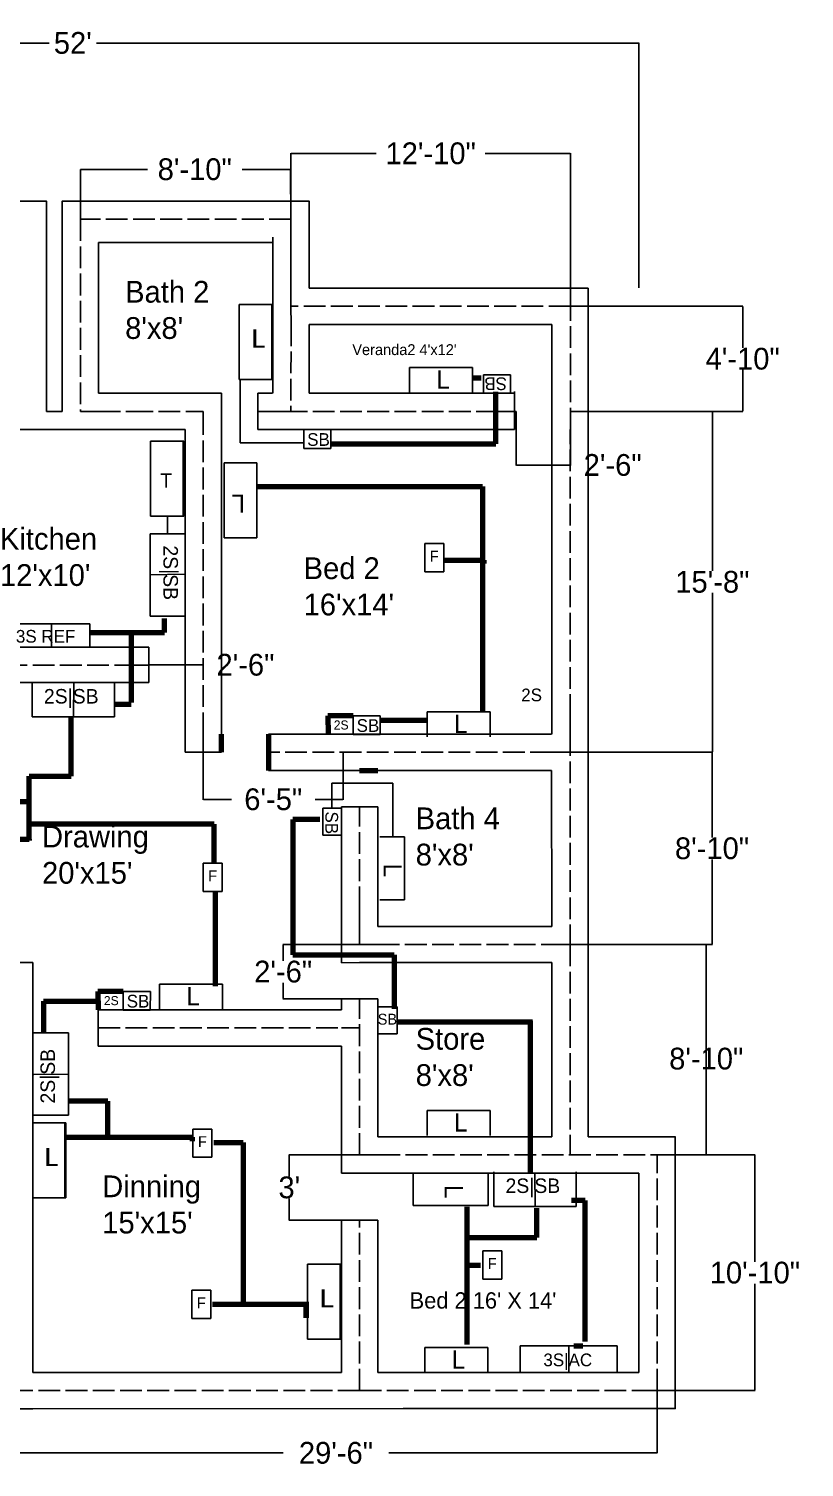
# Model space of a CAD drawing. Header units: feet. Extents: x -1711 to 923, y -769 to 580.
# Drawn here: x -271 to 157, y -214 to 580 of the extents above; entities that cross this region are included whole.
import ezdxf

# ---------------------------------------------------------------- set-up
doc = ezdxf.new("R2010")
doc.units = ezdxf.units.FT
doc.header["$MEASUREMENT"] = 0
doc.linetypes.add('ACAD_ISO02W100', pattern=[15, 12, -3])
doc.dimstyles.get("Standard").update_dxf_attribs({"dimtxt": 12, "dimasz": 0.18, "dimexe": 0.18, "dimexo": 0.0625, "dimgap": 0.09, "dimtad": 0, "dimtih": 1, "dimtoh": 1, "dimdec": 0, "dimzin": 0, "dimdsep": 46, "dimlunit": 3, "dimtxsty": 'Standard', "dimcen": 0.09, "dimadec": 0, "dimazin": 0, "dimtfac": 1, "dimtdec": 0, "dimtofl": 0, "dimtmove": 0, "dimatfit": 3, "dimfxl": 1, "dimtolj": 1, "dimtzin": 0, "dimarcsym": 0})

# ---------------------------------------------------------------- blocks, each defined once
blk = doc.blocks.new('*D4')
at = {"color": 0, "lineweight": -2}
for p, q in [((-126.14, 426.58), (-126.14, 510.95)), ((-125.96, 510.77), (-79.2, 510.77)), ((27.74, 510.77), (-19.02, 510.77)), ((27.92, 426.58), (27.92, 510.95))]:
    blk.add_line(p, q, dxfattribs=at)
at = {"color": 0}
for points in [[(-125.96, 510.8), (-125.96, 510.74), (-126.14, 510.77)], [(27.74, 510.8), (27.74, 510.74), (27.92, 510.77)]]:
    blk.add_solid(points, dxfattribs=at)
at = {"layer": 'Defpoints', "color": 0}
for p in [(27.92, 510.77), (-126.14, 426.52), (27.92, 426.52)]:
    blk.add_point(p, dxfattribs=at)
at = {"color": 0, "insert": (-49.11, 510.77), "char_height": 12, "attachment_point": 5}
blk.add_mtext('\\A1;12\'-10"', dxfattribs=at)
blk = doc.blocks.new('*D5')
at = {"color": 0, "lineweight": -2}
for p, q in [((22.81, 180.52), (106.13, 180.52)), ((105.95, 180.34), (105.95, 133.61)), ((105.95, 74.7), (105.95, 121.43)), ((27.75, 74.52), (106.13, 74.52))]:
    blk.add_line(p, q, dxfattribs=at)
at = {"color": 0}
for points in [[(105.92, 180.34), (105.98, 180.34), (105.95, 180.52)], [(105.92, 74.7), (105.98, 74.7), (105.95, 74.52)]]:
    blk.add_solid(points, dxfattribs=at)
at = {"layer": 'Defpoints', "color": 0}
for p in [(22.75, 180.52), (27.69, 74.52), (105.95, 74.52)]:
    blk.add_point(p, dxfattribs=at)
at = {"color": 0, "insert": (105.95, 127.52), "char_height": 12, "attachment_point": 5}
blk.add_mtext('\\A1;8\'-10"', dxfattribs=at)
blk = doc.blocks.new('*D6')
at = {"color": 0, "lineweight": -2}
for p, q in [((75.75, -41.48), (129.76, -41.48)), ((129.58, -41.66), (129.58, -100.39)), ((129.58, -171.3), (129.58, -112.57)), ((75.75, -171.48), (129.76, -171.48))]:
    blk.add_line(p, q, dxfattribs=at)
at = {"color": 0}
for points in [[(129.55, -41.66), (129.61, -41.66), (129.58, -41.48)], [(129.55, -171.3), (129.61, -171.3), (129.58, -171.48)]]:
    blk.add_solid(points, dxfattribs=at)
at = {"layer": 'Defpoints', "color": 0}
for p in [(75.69, -41.48), (75.69, -171.48), (129.58, -171.48)]:
    blk.add_point(p, dxfattribs=at)
at = {"color": 0, "insert": (129.58, -106.48), "char_height": 12, "attachment_point": 5}
blk.add_mtext('\\A1;10\'-10"', dxfattribs=at)
blk = doc.blocks.new('*D9')
at = {"color": 0, "lineweight": -2}
for p, q in [((-278.31, -171.54), (-278.31, -206.04)), ((75.69, -171.54), (75.69, -206.04)), ((-278.13, -205.86), (-130.4, -205.86)), ((75.51, -205.86), (-72.22, -205.86))]:
    blk.add_line(p, q, dxfattribs=at)
at = {"color": 0}
for points in [[(-278.13, -205.83), (-278.13, -205.89), (-278.31, -205.86)], [(75.51, -205.83), (75.51, -205.89), (75.69, -205.86)]]:
    blk.add_solid(points, dxfattribs=at)
at = {"layer": 'Defpoints', "color": 0}
for p in [(-278.31, -171.48), (75.69, -171.48), (75.69, -205.86)]:
    blk.add_point(p, dxfattribs=at)
at = {"color": 0, "insert": (-101.31, -205.86), "char_height": 12, "attachment_point": 5}
blk.add_mtext('\\A1;29\'-6"', dxfattribs=at)
blk = doc.blocks.new('*D13')
at = {"color": 0, "lineweight": -2}
for p, q in [((-204.46, 228.81), (-204.46, 228.92)), ((-204.28, 228.74), (-174.64, 228.74)), ((-174.46, 228.81), (-174.46, 228.92)), ((-174.46, 228.74), (-174.28, 228.74))]:
    blk.add_line(p, q, dxfattribs=at)
at = {"color": 0}
for points in [[(-204.28, 228.77), (-204.28, 228.71), (-204.46, 228.74)], [(-174.64, 228.77), (-174.64, 228.71), (-174.46, 228.74)]]:
    blk.add_solid(points, dxfattribs=at)
at = {"layer": 'Defpoints', "color": 0}
for p in [(-204.46, 228.74), (-174.46, 228.74), (-174.46, 228.74)]:
    blk.add_point(p, dxfattribs=at)
at = {"color": 0, "insert": (-151.19, 228.74), "char_height": 12, "attachment_point": 5}
blk.add_mtext('\\A1;2\'-6"', dxfattribs=at)
blk = doc.blocks.new('*D15')
at = {"color": 0, "lineweight": -2}
for p, q in [((-83.19, -41.48), (-127.21, -41.48)), ((-127.03, -41.66), (-127.03, -53.39)), ((-127.03, -77.3), (-127.03, -65.57)), ((-83.19, -77.48), (-127.21, -77.48))]:
    blk.add_line(p, q, dxfattribs=at)
at = {"color": 0}
for points in [[(-127.06, -41.66), (-127, -41.66), (-127.03, -41.48)], [(-127.06, -77.3), (-127, -77.3), (-127.03, -77.48)]]:
    blk.add_solid(points, dxfattribs=at)
at = {"layer": 'Defpoints', "color": 0}
for p in [(-83.12, -41.48), (-127.03, -77.48), (-83.12, -77.48)]:
    blk.add_point(p, dxfattribs=at)
at = {"color": 0, "insert": (-127.03, -59.48), "char_height": 12, "attachment_point": 5}
blk.add_mtext("\\A1;3'", dxfattribs=at)
blk = doc.blocks.new('*D16')
at = {"color": 0, "lineweight": -2}
for p, q in [((-2.08, 368.42), (-2.08, 338.72)), ((27.92, 368.42), (27.92, 338.72)), ((-1.9, 338.9), (27.74, 338.9)), ((27.92, 338.9), (28.1, 338.9))]:
    blk.add_line(p, q, dxfattribs=at)
at = {"color": 0}
for points in [[(-1.9, 338.93), (-1.9, 338.87), (-2.08, 338.9)], [(27.74, 338.93), (27.74, 338.87), (27.92, 338.9)]]:
    blk.add_solid(points, dxfattribs=at)
at = {"layer": 'Defpoints', "color": 0}
for p in [(-2.08, 368.48), (27.92, 368.48), (27.92, 338.9)]:
    blk.add_point(p, dxfattribs=at)
at = {"color": 0, "insert": (51.19, 338.9), "char_height": 12, "attachment_point": 5}
blk.add_mtext('\\A1;2\'-6"', dxfattribs=at)
blk = doc.blocks.new('*D17')
at = {"color": 0, "lineweight": -2}
for p, q in [((27.98, 426.52), (123.01, 426.52)), ((122.83, 426.34), (122.83, 403.59)), ((122.83, 368.66), (122.83, 391.41)), ((27.98, 368.48), (123.01, 368.48))]:
    blk.add_line(p, q, dxfattribs=at)
at = {"color": 0}
for points in [[(122.8, 426.34), (122.86, 426.34), (122.83, 426.52)], [(122.8, 368.66), (122.86, 368.66), (122.83, 368.48)]]:
    blk.add_solid(points, dxfattribs=at)
at = {"layer": 'Defpoints', "color": 0}
for p in [(27.92, 426.52), (27.92, 368.48), (122.83, 368.48)]:
    blk.add_point(p, dxfattribs=at)
at = {"color": 0, "insert": (122.83, 397.5), "char_height": 12, "attachment_point": 5}
blk.add_mtext('\\A1;4\'-10"', dxfattribs=at)
blk = doc.blocks.new('*D18')
at = {"color": 0, "lineweight": -2}
for p, q in [((27.98, 368.42), (106.31, 368.42)), ((106.13, 368.24), (106.13, 280.56)), ((106.13, 180.7), (106.13, 268.38)), ((27.98, 180.52), (106.31, 180.52))]:
    blk.add_line(p, q, dxfattribs=at)
at = {"color": 0}
for points in [[(106.1, 368.24), (106.16, 368.24), (106.13, 368.42)], [(106.1, 180.7), (106.16, 180.7), (106.13, 180.52)]]:
    blk.add_solid(points, dxfattribs=at)
at = {"layer": 'Defpoints', "color": 0}
for p in [(27.92, 368.42), (27.92, 180.52), (106.13, 180.52)]:
    blk.add_point(p, dxfattribs=at)
at = {"color": 0, "insert": (106.13, 274.47), "char_height": 12, "attachment_point": 5}
blk.add_mtext('\\A1;15\'-8"', dxfattribs=at)
blk = doc.blocks.new('*D19')
at = {"color": 0, "lineweight": -2}
for p, q in [((-88.37, 74.52), (-130.59, 74.52)), ((-130.41, 74.34), (-130.41, 65.61)), ((-130.41, 44.7), (-130.41, 53.43)), ((-88.37, 44.52), (-130.59, 44.52))]:
    blk.add_line(p, q, dxfattribs=at)
at = {"color": 0}
for points in [[(-130.44, 74.34), (-130.38, 74.34), (-130.41, 74.52)], [(-130.44, 44.7), (-130.38, 44.7), (-130.41, 44.52)]]:
    blk.add_solid(points, dxfattribs=at)
at = {"layer": 'Defpoints', "color": 0}
for p in [(-88.31, 74.52), (-130.41, 44.52), (-88.31, 44.52)]:
    blk.add_point(p, dxfattribs=at)
at = {"color": 0, "insert": (-130.41, 59.52), "char_height": 12, "attachment_point": 5}
blk.add_mtext('\\A1;2\'-6"', dxfattribs=at)
blk = doc.blocks.new('*D22')
at = {"color": 0, "lineweight": -2}
for p, q in [((102.76, 64.34), (102.76, 17.61)), ((102.82, 64.52), (102.94, 64.52)), ((102.76, -41.3), (102.76, 5.43)), ((102.69, -41.48), (102.58, -41.48))]:
    blk.add_line(p, q, dxfattribs=at)
at = {"color": 0}
for points in [[(102.73, 64.34), (102.79, 64.34), (102.76, 64.52)], [(102.73, -41.3), (102.79, -41.3), (102.76, -41.48)]]:
    blk.add_solid(points, dxfattribs=at)
at = {"layer": 'Defpoints', "color": 0}
for p in [(102.76, 64.52), (102.76, -41.48), (102.76, -41.48)]:
    blk.add_point(p, dxfattribs=at)
at = {"color": 0, "insert": (102.76, 11.52), "char_height": 12, "attachment_point": 5}
blk.add_mtext('\\A1;8\'-10"', dxfattribs=at)
blk = doc.blocks.new('*D24')
at = {"color": 0, "lineweight": -2}
for p, q in [((-232.14, 502.07), (-232.14, 502.18)), ((-231.96, 502), (-205.23, 502)), ((-126.32, 502), (-153.05, 502)), ((-126.14, 502.07), (-126.14, 502.18))]:
    blk.add_line(p, q, dxfattribs=at)
at = {"color": 0}
for points in [[(-231.96, 502.03), (-231.96, 501.97), (-232.14, 502)], [(-126.32, 502.03), (-126.32, 501.97), (-126.14, 502)]]:
    blk.add_solid(points, dxfattribs=at)
at = {"layer": 'Defpoints', "color": 0}
for p in [(-232.14, 502), (-232.14, 502), (-126.14, 502)]:
    blk.add_point(p, dxfattribs=at)
at = {"color": 0, "insert": (-179.14, 502), "char_height": 12, "attachment_point": 5}
blk.add_mtext('\\A1;8\'-10"', dxfattribs=at)
blk = doc.blocks.new('*D26')
at = {"color": 0, "lineweight": -2}
for p, q in [((-174.46, 180.46), (-174.46, 154.37)), ((-97.29, 180.46), (-97.29, 154.37)), ((-174.28, 154.55), (-158.97, 154.55)), ((-97.47, 154.55), (-112.79, 154.55))]:
    blk.add_line(p, q, dxfattribs=at)
at = {"color": 0}
for points in [[(-174.28, 154.58), (-174.28, 154.52), (-174.46, 154.55)], [(-97.47, 154.58), (-97.47, 154.52), (-97.29, 154.55)]]:
    blk.add_solid(points, dxfattribs=at)
at = {"layer": 'Defpoints', "color": 0}
for p in [(-174.46, 180.52), (-97.29, 180.52), (-97.29, 154.55)]:
    blk.add_point(p, dxfattribs=at)
at = {"color": 0, "insert": (-135.88, 154.55), "char_height": 12, "attachment_point": 5}
blk.add_mtext('\\A1;6\'-5"', dxfattribs=at)
blk = doc.blocks.new('*D29')
at = {"color": 0, "lineweight": -2}
for p, q in [((-558.4, 561.95), (-558.4, 571.83)), ((-558.22, 571.65), (-259.44, 571.65)), ((65.51, 571.65), (-233.26, 571.65)), ((65.69, 436.58), (65.69, 571.83))]:
    blk.add_line(p, q, dxfattribs=at)
at = {"color": 0, "lineweight": 158}
for points in [[(-558.22, 571.68), (-558.22, 571.62), (-558.4, 571.65)], [(65.51, 571.68), (65.51, 571.62), (65.69, 571.65)]]:
    blk.add_solid(points, dxfattribs=at)
at = {"layer": 'Defpoints', "color": 0, "lineweight": 158}
for p in [(-558.4, 571.65), (-558.4, 561.89), (65.69, 436.52)]:
    blk.add_point(p, dxfattribs=at)
at = {"color": 0, "lineweight": 158, "insert": (-246.35, 571.65), "char_height": 12, "attachment_point": 5}
blk.add_mtext("\\A1;52'", dxfattribs=at)

msp = doc.modelspace()

# ---------------------------------------------------------------- linework, layer by layer
for p, q in [((-242.13, 474.52), (-242.13, 501.97)), ((-231.96, 501.97), (-242.13, 501.97)), ((-126.14, 474.52), (-126.32, 501.97)), ((-232.13, 378.52), (-232.13, 461.59)), ((-232.13, 461.59), (-136.08, 461.59)), ((-136.13, 464.52), (-136.08, 464.52)), ((-136.08, 426.52), (-136.08, 464.52)), ((27.92, 436.52), (37.69, 436.52)), ((37.69, 358.52), (37.69, 436.52)), ((-154.65, 427.53), (-136.64, 427.53)), ((-154.65, 427.53), (-154.65, 386.19)), ((-154.18, 427.53), (-136.17, 427.53)), ((-136.64, 427.53), (-136.64, 386.19)), ((-136.17, 427.53), (-136.17, 386.19)), ((-136.08, 426.52), (-136.08, 378.52)), ((-126.14, 426.52), (-126.08, 416.52)), ((-116.12, 378.52), (-116.12, 416.52)), ((-116.08, 416.51), (17.72, 416.36)), ((17.72, 416.36), (17.72, 190.52)), ((-60.87, 378.99), (-60.87, 392.74)), ((-60.87, 392.74), (-26.12, 392.74)), ((-26.12, 392.74), (-26.12, 378.99)), ((-20.09, 378.52), (-20.09, 388.72)), ((-5.18, 388.72), (-20.09, 388.72)), ((-5.18, 378.52), (-5.18, 388.72)), ((-136.64, 386.19), (-154.65, 386.19)), ((-136.17, 386.19), (-154.18, 386.19)), ((-232.13, 378.52), (-214.13, 378.52)), ((-214.13, 378.52), (-184.13, 378.52)), ((-164.46, 378.52), (-174.46, 378.52)), ((-164.46, 378.52), (-164.46, 368.52)), ((-144.46, 378.52), (-144.46, 368.52)), ((-12.08, 378.52), (-116.12, 378.52)), ((-2.88, 378.52), (-12.08, 378.52)), ((-2.88, 363.5), (-2.88, 379.52)), ((-260.87, 368.52), (-252.13, 368.52)), ((-242.13, 368.52), (-232.13, 368.52)), ((-174.46, 358.52), (-174.46, 368.52)), ((-164.46, 358.52), (-164.46, 368.52)), ((-144.46, 368.52), (-144.46, 358.52)), ((-136.08, 368.52), (-136.13, 368.52)), ((-2.08, 368.48), (-12.08, 368.52)), ((-2.9, 358.52), (-2.86, 368.48)), ((-2.86, 368.48), (-2.88, 363.5)), ((-214.13, 358.52), (-184.46, 358.52)), ((-184.46, 358.52), (-184.46, 180.52)), ((-119.07, 358.27), (-119.07, 348.07)), ((-104.16, 358.27), (-104.16, 348.07)), ((-12.08, 358.52), (-2.88, 358.52)), ((-2.88, 358.52), (-12.08, 358.52)), ((37.69, 200.52), (37.69, 358.52)), ((-203.62, 352.11), (-185.61, 352.11)), ((-203.62, 352.11), (-203.62, 310.77)), ((-203.15, 352.11), (-185.14, 352.11)), ((-185.61, 352.11), (-185.61, 310.77)), ((-185.14, 352.11), (-185.14, 310.77)), ((-119.07, 348.07), (-104.16, 348.07)), ((-162.85, 298.78), (-162.85, 340.12)), ((-162.85, 340.12), (-144.84, 340.12)), ((-144.84, 340.12), (-144.84, 298.78)), ((-185.61, 310.77), (-203.62, 310.77)), ((-185.14, 310.77), (-203.15, 310.77)), ((-203.8, 301.03), (-203.8, 255.66)), ((-203.8, 301.03), (-184.46, 301.03)), ((-144.84, 298.78), (-162.85, 298.78)), ((-52.36, 295.63), (-41.87, 295.63)), ((-52.36, 280.04), (-52.36, 295.63)), ((-41.87, 295.63), (-41.87, 280.04)), ((-184.78, 278.69), (-203.8, 278.35)), ((-41.87, 280.04), (-52.36, 280.04)), ((-203.8, 255.66), (-184.78, 255.66)), ((-279.43, 251.37), (-236.93, 251.37)), ((-258.18, 251.37), (-258.18, 238.52)), ((-236.93, 251.37), (-236.93, 238.52)), ((-204.46, 238.52), (-214.46, 238.52)), ((-204.46, 218.97), (-204.46, 238.52)), ((-328.46, 218.97), (-214.46, 218.97)), ((-268.68, 219.04), (-268.68, 200.02)), ((-245.86, 218.97), (-246, 200.02)), ((-223.31, 200.02), (-223.31, 219.04)), ((-204.46, 218.97), (-214.46, 218.97)), ((-268.68, 200.02), (-223.31, 200.02)), ((-91.81, 200.55), (-91.84, 190.35)), ((-91.81, 200.55), (-76.91, 200.62)), ((-76.93, 190.32), (-76.91, 200.62)), ((-51.09, 189.11), (-51.09, 202.86)), ((-51.09, 202.86), (-16.35, 202.86)), ((-16.35, 202.86), (-16.35, 189.11)), ((27.69, 190.52), (27.69, 200.52)), ((37.69, 200.52), (37.69, 84.52)), ((-138.46, 190.52), (-88.31, 190.52)), ((-88.31, 190.52), (-78.31, 190.52)), ((-78.31, 190.52), (17.54, 190.52)), ((-78.31, 190.52), (17.54, 190.52)), ((-91.84, 190.35), (-76.93, 190.32)), ((-174.46, 180.52), (-184.46, 180.52)), ((-184.46, 180.52), (-174.46, 180.52)), ((-174.46, 180.52), (-164.46, 180.52)), ((-138.46, 170.52), (-88.31, 170.52)), ((-78.31, 170.52), (17.54, 170.52)), ((17.54, 170.52), (17.69, 84.52)), ((-98.42, 149.78), (-108.62, 149.78)), ((-108.62, 149.78), (-108.62, 134.87)), ((-98.31, 94.52), (-98.31, 150.52)), ((-98.31, 150.52), (-88.31, 150.52)), ((-78.31, 150.52), (-88.31, 150.52)), ((-78.31, 84.52), (-78.31, 150.52)), ((-108.62, 134.87), (-98.31, 134.87)), ((-77.22, 134), (-63.47, 134)), ((-63.47, 134), (-63.47, 99.25)), ((-174.51, 119.42), (-164.03, 119.42)), ((-174.51, 103.82), (-174.51, 119.42)), ((-164.03, 119.42), (-164.03, 103.82)), ((-164.03, 103.82), (-174.51, 103.82)), ((-63.47, 99.25), (-77.22, 99.25)), ((-98.31, 94.52), (-98.31, 84.52)), ((-98.31, 74.52), (-98.31, 84.52)), ((-88.31, 74.52), (-88.31, 84.52)), ((17.69, 84.52), (-78.31, 84.52)), ((17.69, 84.52), (-78.31, 84.52)), ((17.69, 84.52), (-78.31, 84.52)), ((-78.31, 84.52), (17.69, 84.52)), ((27.69, 74.52), (27.69, 84.52)), ((37.69, 84.52), (37.69, -21.48)), ((-98.31, 74.52), (-98.31, 64.46)), ((17.69, 74.52), (27.69, 74.52)), ((102.73, 64.34), (102.73, 74.52)), ((-278.31, 64.52), (-268.31, 64.52)), ((-268.31, 28.52), (-268.31, 64.52)), ((-98.31, 64.46), (-88.31, 64.52)), ((-88.31, 64.52), (-78.31, 64.52)), ((-78.31, 64.52), (17.69, 64.52)), ((17.69, 64.52), (17.69, -21.48)), ((102.76, -41.48), (102.76, 64.52)), ((-218.52, 48.55), (-218.55, 38.35)), ((-218.52, 48.55), (-203.62, 48.62)), ((-203.64, 38.32), (-203.62, 48.62)), ((-198.59, 38.93), (-198.59, 52.69)), ((-198.59, 52.69), (-163.85, 52.69)), ((-163.85, 52.69), (-163.85, 38.93)), ((-98.31, 38.52), (-98.31, 44.52)), ((-98.31, 44.52), (-88.31, 44.52)), ((-78.31, 44.52), (-88.31, 44.52)), ((-78.31, -21.48), (-78.31, 44.52)), ((-77.88, 40.18), (-67.68, 40.18)), ((-67.68, 25.28), (-67.68, 40.18)), ((-232.31, 38.52), (-98.31, 38.52)), ((-232.31, 38.52), (-232.31, 28.52)), ((-218.55, 38.35), (-203.64, 38.32)), ((-268.31, 18.52), (-268.31, 28.52)), ((-248.79, 25.8), (-267.8, 25.8)), ((-248.79, -19.57), (-248.79, 25.8)), ((-232.31, 28.52), (-232.31, 18.52)), ((-78.31, -7.42), (-78.31, 28.52)), ((-78.31, -31.48), (-78.31, 28.52)), ((-77.88, 25.28), (-67.68, 25.28)), ((-268.31, -161.48), (-268.31, 18.52)), ((-232.31, 18.52), (-98.31, 18.52)), ((-98.31, 18.52), (-98.31, -41.48)), ((-267.8, 2.77), (-248.79, 3.11)), ((-78.31, -17.42), (-78.31, -7.42)), ((-248.79, -19.57), (-268.12, -19.57)), ((-51.09, -30.72), (-51.09, -16.97)), ((-51.09, -16.97), (-16.35, -16.97)), ((-16.35, -16.97), (-16.35, -30.72)), ((17.69, -21.48), (17.69, -31.48)), ((37.69, -21.48), (37.69, -31.48)), ((-268.73, -23.83), (-250.73, -23.83)), ((-268.26, -23.83), (-250.25, -23.83)), ((-250.73, -23.83), (-250.73, -65.17)), ((-250.25, -23.83), (-250.25, -65.17)), ((-180.16, -27.23), (-169.68, -27.23)), ((-180.16, -42.83), (-180.16, -27.23)), ((-169.68, -27.23), (-169.68, -42.83)), ((17.69, -31.48), (-78.31, -31.48)), ((-77.94, -31.48), (17.69, -31.48)), ((37.69, -31.48), (75.69, -31.48)), ((75.69, -31.48), (85.72, -31.48)), ((85.69, -41.48), (85.69, -31.48)), ((-169.68, -42.83), (-180.16, -42.83)), ((-98.31, -41.48), (-98.31, -51.48)), ((-98.31, -51.48), (-88.31, -51.48)), ((-77.94, -51.48), (-88.31, -51.48)), ((65.69, -51.48), (-77.94, -51.48)), ((-58.86, -69.42), (-58.86, -51.42)), ((-17.52, -51.42), (-17.52, -69.42)), ((-14.29, -50.88), (-14.29, -69.9)), ((8.25, -51.48), (8.4, -69.9)), ((31.09, -69.9), (31.09, -50.88)), ((65.69, -161.48), (65.69, -51.48)), ((-250.73, -65.17), (-268.73, -65.17)), ((-250.25, -65.17), (-268.26, -65.17)), ((-17.52, -69.42), (-58.86, -69.42)), ((-14.29, -69.9), (31.09, -69.9)), ((-98.31, -161.48), (-98.31, -77.48)), ((-98.31, -77.48), (-78.31, -77.48)), ((-88.31, -77.48), (-88.31, -77.48)), ((-78.31, -161.48), (-78.31, -77.48)), ((-78.31, -77.48), (-78.31, -77.48)), ((-78.31, -77.48), (-78.31, -77.48)), ((-20.43, -94.47), (-9.95, -94.47)), ((-20.43, -110.07), (-20.43, -94.47)), ((-9.95, -94.47), (-9.95, -110.07)), ((-116.93, -101.72), (-98.93, -101.72)), ((-116.93, -101.72), (-116.93, -143.06)), ((-116.46, -101.72), (-98.46, -101.72)), ((-98.93, -101.72), (-98.93, -143.06)), ((-98.46, -101.72), (-98.46, -143.06)), ((-9.95, -110.07), (-20.43, -110.07)), ((-180.73, -116.12), (-170.25, -116.12)), ((-180.73, -131.72), (-180.73, -116.12)), ((-170.25, -116.12), (-170.25, -131.72)), ((-170.25, -131.72), (-180.73, -131.72)), ((-98.93, -143.06), (-116.93, -143.06)), ((-98.46, -143.06), (-116.46, -143.06)), ((-52.3, -161.48), (-52.3, -147.73)), ((-52.3, -147.73), (-17.55, -147.73)), ((-17.55, -147.73), (-17.55, -161.48)), ((0.17, -161.34), (0.17, -146.75)), ((0.17, -146.75), (53.72, -146.75)), ((26.95, -146.75), (26.95, -161.48)), ((53.72, -146.75), (53.72, -161.34)), ((-98.31, -161.48), (-268.31, -161.48)), ((-154.73, -161.48), (-144.73, -161.48)), ((-78.31, -161.48), (65.69, -161.48)), ((65.69, -171.48), (75.69, -171.48)), ((-278.31, -181.48), (-268.31, -181.48)), ((-268.31, -181.48), (-64.31, -181.42))]:
    msp.add_line(p, q)
at = {"linetype": 'ACAD_ISO02W100'}
for p, q in [((27.92, 358.52), (27.92, 426.52)), ((-126.08, 416.52), (-126.14, 368.52)), ((-232.13, 368.52), (-214.13, 368.52)), ((-214.13, 368.52), (-184.13, 368.52)), ((-126.14, 368.52), (-136.08, 368.52)), ((-12.08, 368.52), (-126.14, 368.52)), ((27.69, 200.52), (27.69, 358.52)), ((-328.46, 228.52), (-214.46, 228.52)), ((-214.46, 228.52), (-204.46, 228.52)), ((-174.46, 190.52), (-174.46, 180.52)), ((27.69, 190.52), (27.69, 84.52)), ((17.69, 180.52), (-138.46, 180.52)), ((17.69, 180.52), (27.69, 180.52)), ((-88.31, 94.52), (-88.31, 150.52)), ((-88.31, 94.52), (-88.31, 84.52)), ((-88.31, 74.52), (-78.31, 74.52)), ((-78.31, 74.52), (17.69, 74.52)), ((27.69, 74.52), (27.69, -41.48)), ((-88.31, -41.48), (-88.31, 44.52)), ((-232.31, 28.52), (-98.31, 28.52)), ((-98.31, 28.52), (-88.31, 28.52)), ((-77.94, -41.48), (-88.31, -41.48)), ((-77.94, -41.48), (75.69, -41.48)), ((75.69, -171.48), (75.69, -41.48)), ((-88.31, -171.48), (-88.31, -77.48)), ((-278.31, -171.48), (-268.31, -171.48)), ((-88.31, -171.48), (-268.31, -171.48)), ((-88.31, -171.48), (65.69, -171.48))]:
    msp.add_line(p, q, dxfattribs=at)
at = {"color": 1}
for p, q in [((-154.18, 386.19), (-154.18, 351.27)), ((-154.18, 351.27), (-119.07, 351.27)), ((-194.14, 310.77), (-194.13, 301.03)), ((-103.52, 149.78), (-103.52, 163.45)), ((-103.52, 163.45), (-69.97, 163.45)), ((-69.97, 163.45), (-69.97, 134))]:
    msp.add_line(p, q, dxfattribs=at)
at = {"color": 1, "lineweight": 106}
for p, q in [((-25.75, 387.02), (-21.29, 387.02)), ((-144.37, 327.13), (-20.57, 327.13)), ((-20.57, 326.46), (-20.57, 202.81)), ((-41.87, 286.57), (-19.91, 286.57)), ((-247.17, 167.45), (-247.17, 199.71)), ((-270.36, 131.87), (-270.36, 167.45)), ((-270.36, 167.45), (-247.17, 167.45)), ((-292.72, 153.38), (-269.53, 153.38)), ((-168.49, 140.97), (-269.53, 140.97)), ((-168.49, 119.46), (-168.49, 140.97)), ((-358.98, 132.7), (-270.36, 132.7)), ((-167.66, 51.63), (-167.66, 103.75)), ((-227.02, -32.44), (-227.02, -11.78)), ((-249.91, -31.7), (-180.49, -31.7)), ((-168.67, -34.65), (-152.42, -34.65)), ((-152.42, -35.39), (-152.42, -123.92)), ((-29.09, -146.05), (-29.09, -70.06)), ((9.32, -85.55), (9.32, -70.8)), ((-28.35, -87.03), (9.32, -87.03)), ((-117.71, -123.92), (-169.41, -123.92))]:
    msp.add_line(p, q, dxfattribs=at)
at = {"color": 3, "lineweight": 106}
for p, q in [((-13.23, 350.72), (-13.23, 379.27)), ((-103.96, 350.72), (-14.47, 350.72)), ((-14.47, 350.72), (-13.23, 350.72)), ((-195.73, 246.61), (-195.73, 254.34)), ((-236.36, 246.61), (-195.73, 246.61)), ((-214.11, 246.61), (-214.11, 207.96)), ((-223.79, 206.99), (-214.11, 206.99)), ((-51.24, 198.03), (-76.58, 198.03)), ((-110.17, 143.4), (-125.08, 143.4)), ((-125.08, 143.4), (-125.08, 68.92)), ((-125.08, 68.92), (-69.16, 68.92)), ((-69.16, 68.92), (-69.16, 39.13)), ((-67.29, 31.8), (7.05, 31.8)), ((5.94, -51.55), (5.94, 32.5)), ((36.08, -66.6), (28.55, -66.6)), ((36.08, -144.38), (36.08, -66.6))]:
    msp.add_line(p, q, dxfattribs=at)
at = {"color": 169, "lineweight": 106}
for p, q in [((-20.57, 327.13), (-20.57, 326.46)), ((-19.91, 286.57), (-19.91, 284.58)), ((-270.36, 132.7), (-270.36, 131.87)), ((-180.49, -31.7), (-180.49, -33.91)), ((-152.42, -34.65), (-152.42, -35.39)), ((9.32, -87.03), (9.32, -85.55)), ((-21.7, -102.52), (-28.35, -102.52)), ((-117.71, -123.92), (-117.71, -122.44)), ((-117.71, -122.44), (-117.71, -131.29)), ((-117.71, -131.29), (-117.71, -123.92)), ((34.83, -146.89), (29.8, -146.89)), ((34.83, -146.89), (34.83, -146.89))]:
    msp.add_line(p, q, dxfattribs=at)
at = {"color": 7, "lineweight": 158}
for p, q in [((-91.81, 200.55), (-105.81, 200.55)), ((-105.81, 200.55), (-105.6, 190.52)), ((-218.52, 48.55), (-232.52, 48.55)), ((-232.52, 48.55), (-232.31, 38.52))]:
    msp.add_line(p, q, dxfattribs=at)
at = {"lineweight": 158}
for p, q in [((-164.46, 180.52), (-164.46, 190.52)), ((-138.46, 190.52), (-138.46, 170.52)), ((-88.31, 170.52), (-78.31, 170.52))]:
    msp.add_line(p, q, dxfattribs=at)
at = {"color": 3, "lineweight": 158}
for q in [(-262.43, 25.8), (-232.41, 43.35)]:
    msp.add_line((-262.43, 43.35), q, dxfattribs=at)
at = {"color": 1, "lineweight": 158}
msp.add_line((-227.02, -11.78), (-248.79, -11.78), dxfattribs=at)
for points in [[(-396.87, 426.52), (-396.87, 484.52), (-260.87, 484.52), (-260.87, 368.52)], [(-116.14, 436.52), (-116.14, 484.52), (-252.13, 484.52), (-252.13, 368.52)], [(27.92, 436.52), (-116.14, 436.52)], [(-184.13, 378.52), (-174.46, 378.52)], [(-144.46, 378.52), (-136.35, 378.52)], [(-184.13, 368.52), (-174.46, 368.52)], [(-214.46, 238.52), (-328.46, 238.52), (-328.46, 358.52), (-214.13, 358.52)], [(-242.13, 358.52), (-214.13, 358.52)], [(-164.46, 190.52), (-164.46, 358.52)], [(-144.46, 358.52), (-126.14, 358.52)], [(-144.46, 358.52), (-12.08, 358.52)], [(-136.08, 358.52), (-12.08, 358.52)], [(27.69, 358.52), (27.92, 358.52)], [(-64.31, -181.42), (85.69, -181.42), (85.69, -41.48)]]:
    msp.add_lwpolyline(points)
at = {"linetype": 'ACAD_ISO02W100'}
for points in [[(-126.14, 426.52), (-126.14, 474.52), (-242.13, 474.52), (-242.13, 368.52)], [(27.92, 426.52), (-126.14, 426.52)], [(-144.46, 368.52), (-136.13, 368.52), (-136.13, 368.52)], [(-174.46, 190.52), (-174.46, 358.52)]]:
    msp.add_lwpolyline(points, dxfattribs=at)

# ---------------------------------------------------------------- texts
at = {"attachment_point": 1}
for s, insert, char_height, width in [("Bath 2\\P8'x8'", (-217.51, 440.5), 12, 101.8776), ('L', (-148.02, 413.7), 10, 60.3121), ('L', (-147.55, 413.7), 10, 60.3121), ("Veranda2 4'x12'", (-92.31, 405.57), 6, 253.2329), ('L', (-46.04, 391.12), 10, 38.1154), ('SB', (-117.18, 356.52), 7, 21.0348), ('T', (-198.12, 334.4), 8, 61.7151), ("Kitchen\\P12'x10'", (-286.49, 304.28), 12, 101.8776), ("Bed 2\\P16'x14'", (-119.13, 288.05), 12, 101.8776), ('F', (-49.58, 291.66), 6, 72.769), ('3S REF', (-277.72, 247.99), 7, 60.477), ('2S|SB', (-262.27, 215.42), 8, 116.2452), ('L', (-36.27, 201.25), 10, 38.1154), ("Bath 4\\P8'x8'", (-57.38, 150.11), 12, 101.8776), ("Drawing\\P20'x15'", (-263.31, 140.06), 12, 101.8776), ('F', (-171.73, 115.45), 6, 72.769), ('L', (-183.77, 51.07), 10, 38.1154), ('SB', (-78.33, 36.34), 6, 18.9383), ("Store\\P8'x8'", (-57.38, 28.52), 12, 101.8776), ('L', (-36.27, -18.59), 10, 38.1154), ('F', (-177.38, -31.2), 6, 72.769), ('L', (-262.1, -37.67), 10, 60.3121), ('L', (-261.63, -37.67), 10, 60.3121), ("Dinning\\P15'x15'", (-230.13, -52.82), 12, 101.8776), ('2S|SB', (-7.87, -54.5), 8, 116.2452), ('F', (-17.65, -98.44), 6, 72.769), ('L', (-110.31, -115.55), 10, 60.3121), ('L', (-109.83, -115.55), 10, 60.3121), ("Bed 2 16' X 14'", (-60.72, -117.26), 9, 168.5758), ('F', (-177.96, -120.1), 6, 72.769), ('L', (-37.48, -149.34), 10, 38.1154), ('3S|AC', (12.99, -151.04), 7, 56.4182)]:
    msp.add_mtext(s, dxfattribs=dict(at, insert=insert, char_height=char_height, width=width))
for s, insert, char_height, width, rotation in [('SB', (-7.07, 380.28), 7, 21.0348, 180), ('L', (-151.47, 312.61), 10, 60.3121, 180), ('2S|SB', (-188.4, 294.62), 8, 116.2452, 270), ('SB', (-89.93, 198.79), 7, 21.0348, 359.85518), ('SB', (-100.17, 147.89), 7, 21.0348, 270), ('L', (-65.08, 119.18), 10, 38.1154, 270), ('SB', (-216.64, 46.79), 7, 21.0348, 359.85518), ('2S|SB', (-264.18, -13.16), 8, 116.2452, 90), ('L', (-31.35, -58.04), 10, 60.3121, 270)]:
    msp.add_mtext(s, dxfattribs=dict(at, insert=insert, char_height=char_height, width=width, rotation=rotation))
at = {"color": 5, "lineweight": 158, "attachment_point": 1}
for insert, char_height, width in [((0.78, 215.65), 7, 42.4481), ((-102.54, 198.09), 5, 44.2812), ((-229.25, 46.09), 5, 44.2812)]:
    msp.add_mtext('{\\C7;2S}', dxfattribs=dict(at, insert=insert, char_height=char_height, width=width))

# ---------------------------------------------------------------- dimensions: what is measured, and where the dimension line sits
at = {"lineweight": 158}
dim = msp.add_linear_dim(base=(-558.4, 571.65), p1=(65.69, 436.52), p2=(-558.4, 561.89), dimstyle='Standard', dxfattribs=at)
dim.commit()
dim.dimension.update_dxf_attribs({"geometry": '*D29', "text_midpoint": (-246.35, 571.65)})
for p1, p2, distance, picture, middle in [((-126.14, 426.52), (27.92, 426.52), 84.25, '*D4', (-49.11, 510.77)), ((27.92, 426.52), (27.92, 368.48), 94.91, '*D17', (122.83, 397.5)), ((-204.46, 228.74), (-174.46, 228.74), 0, '*D13', (-151.19, 228.74))]:
    dim = msp.add_aligned_dim(p1=p1, p2=p2, distance=distance, dimstyle='Standard')
    dim.commit()
    dim.dimension.update_dxf_attribs({"geometry": picture, "text_midpoint": middle})
for base, p1, p2, picture, middle in [((-232.14, 502), (-126.14, 502), (-232.14, 502), '*D24', (-179.14, 502)), ((27.92, 338.9), (-2.08, 368.48), (27.92, 368.48), '*D16', (51.19, 338.9)), ((-97.29, 154.55), (-174.46, 180.52), (-97.29, 180.52), '*D26', (-135.88, 154.55)), ((75.69, -205.86), (-278.31, -171.48), (75.69, -171.48), '*D9', (-101.31, -205.86))]:
    dim = msp.add_linear_dim(base=base, p1=p1, p2=p2, dimstyle='Standard')
    dim.commit()
    dim.dimension.update_dxf_attribs({"geometry": picture, "text_midpoint": middle})
for base, p1, p2, picture, middle in [((106.13, 180.52), (27.92, 368.42), (27.92, 180.52), '*D18', (106.13, 274.47)), ((105.95, 74.52), (22.75, 180.52), (27.69, 74.52), '*D5', (105.95, 127.52)), ((-130.41, 44.52), (-88.31, 74.52), (-88.31, 44.52), '*D19', (-130.41, 59.52)), ((102.76, -41.48), (102.76, 64.52), (102.76, -41.48), '*D22', (102.76, 11.52)), ((129.58, -171.48), (75.69, -41.48), (75.69, -171.48), '*D6', (129.58, -106.48))]:
    dim = msp.add_linear_dim(base=base, p1=p1, p2=p2, angle=90, dimstyle='Standard')
    dim.commit()
    dim.dimension.update_dxf_attribs({"geometry": picture, "text_midpoint": middle})
dim = msp.add_linear_dim(base=(-127.03, -77.48), p1=(-83.12, -41.48), p2=(-83.12, -77.48), angle=90, dimstyle='Standard')
dim.commit()
dim.dimension.update_dxf_attribs({"geometry": '*D15', "text_midpoint": (-127.03, -59.48), "dimtype": 160})

doc.saveas('drawing.dxf')
